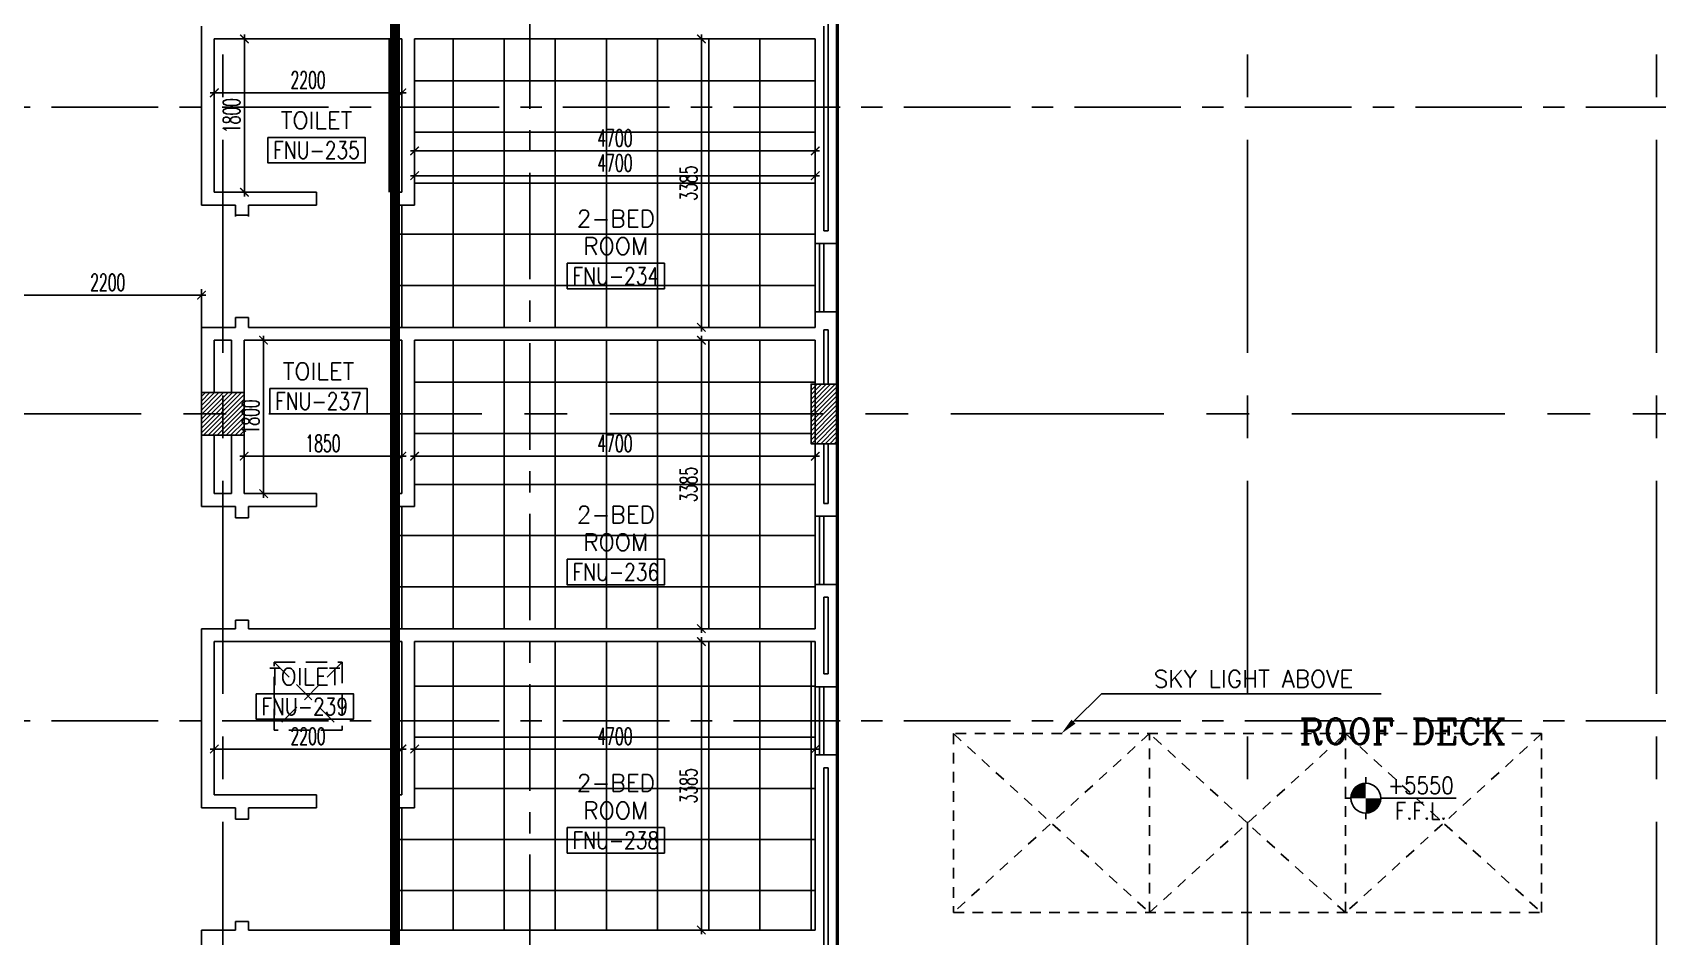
# Model space of a CAD drawing. Extents: x 88852.7 to 88945.7, y 39921.6 to 40001.1.
# Drawn here: x 88883.74 to 88902.8, y 39966.77 to 39977.37 of the extents above; entities that cross this region are included whole.
import ezdxf
from ezdxf.enums import TextEntityAlignment as Align

# ---------------------------------------------------------------- set-up
doc = ezdxf.new("R2010")
doc.units = 0
doc.header["$MEASUREMENT"] = 0
doc.header["$PDMODE"] = 34
for name, pattern in [('CENTER', [2, 1.25, -0.25, 0.25, -0.25]), ('CENTER2', [1.125, 0.75, -0.125, 0.125, -0.125]), ('CENTERX2', [4, 2.5, -0.5, 0.5, -0.5]), ('HIDDEN', [0.375, 0.25, -0.125]), ('HIDDEN2', [0.1875, 0.125, -0.0625])]:
    doc.linetypes.add(name, pattern=pattern)
doc.layers.get('0').update_dxf_attribs({"color": 4, "linetype": 'CONTINUOUS'})
doc.layers.get('DEFPOINTS').update_dxf_attribs({"linetype": 'CONTINUOUS'})
for name, color, linetype in [('AXES', 11, 'CENTERX2'), ('AXES1', 11, 'CENTER'), ('CEILING', 4, 'CONTINUOUS'), ('COL', 2, 'CONTINUOUS'), ('DIM', 4, 'CONTINUOUS'), ('ELEV', 2, 'CONTINUOUS'), ('HAT', 11, 'CONTINUOUS'), ('HIDDEN', 11, 'HIDDEN2'), ('INSUL', 4, 'CONTINUOUS'), ('LEV-PL', 7, 'CONTINUOUS'), ('RM-BOX', 11, 'CONTINUOUS'), ('RM-IND', 7, 'CONTINUOUS'), ('RM-NAME', 11, 'CONTINUOUS'), ('RM-NO', 11, 'CONTINUOUS'), ('ROOF', 7, 'CONTINUOUS'), ('SHAFT', 4, 'CONTINUOUS'), ('WALL', 2, 'CONTINUOUS'), ('WIN', 3, 'CONTINUOUS')]:
    doc.layers.add(name, color=color, linetype=linetype)
doc.styles.add('ROMANC', font='romanc', dxfattribs={"height": 0.1})
doc.styles.add('ROMANS', font='ROMANS.shx', dxfattribs={"width": 0.6})
doc.styles.add('S', font='ROMANS.SHX')
doc.dimstyles.new('STANDARD_IN', dxfattribs={"dimtxt": 0.2, "dimasz": 0.1, "dimexe": 0.07, "dimexo": 0.07, "dimgap": 0.05, "dimtad": 1, "dimdec": 0, "dimlfac": 1000, "dimzin": 0, "dimtxsty": 'ROMANS', "dimblk": 'ARCHTICK', "dimcen": 0.05, "dimdle": 0.05, "dimclrd": 4, "dimclre": 4, "dimclrt": 2, "dimazin": 3, "dimtfac": 1, "dimtdec": 0, "dimtmove": 0, "dimatfit": 3, "dimtolj": 1, "dimtzin": 0})

# ---------------------------------------------------------------- blocks, each defined once
blk = doc.blocks.new('_ARCHTICK')
at = {"color": 0, "linetype": 'BYBLOCK', "const_width": 0.15}
blk.add_lwpolyline([(-0.5, -0.5), (0.5, 0.5)], dxfattribs=at)
blk = doc.blocks.new('*D372')
at = {"layer": 'DEFPOINTS', "color": 0, "linetype": 'CONTINUOUS'}
for p in [(88885.72, 39974.293), (88883.52, 39972.534), (88885.72, 39972.534)]:
    blk.add_point(p, dxfattribs=at)
at = {"layer": 'DIM', "color": 4, "linetype": 'CONTINUOUS'}
for p, q in [((88883.47, 39974.293), (88885.77, 39974.293)), ((88883.52, 39972.604), (88883.52, 39974.363)), ((88885.72, 39972.604), (88885.72, 39974.363))]:
    blk.add_line(p, q, dxfattribs=at)
at = {"layer": 'DIM', "color": 4, "linetype": 'CONTINUOUS', "xscale": 0.1, "yscale": 0.1, "zscale": 0.1, "rotation": 180}
blk.add_blockref('_ARCHTICK', (88883.52, 39974.293), dxfattribs=at)
at = {"layer": 'DIM', "color": 4, "linetype": 'CONTINUOUS', "xscale": 0.1, "yscale": 0.1, "zscale": 0.1}
blk.add_blockref('_ARCHTICK', (88885.72, 39974.293), dxfattribs=at)
at = {"layer": 'DIM', "color": 2, "linetype": 'CONTINUOUS', "insert": (88884.62, 39974.443), "char_height": 0.2, "attachment_point": 5, "style": 'ROMANS'}
blk.add_mtext('\\A1;2200', dxfattribs=at)
blk = doc.blocks.new('*D326')
at = {"layer": 'DEFPOINTS', "color": 0, "linetype": 'CONTINUOUS'}
for p in [(88885.87, 39969.33), (88888.07, 39969.33), (88885.87, 39968.969)]:
    blk.add_point(p, dxfattribs=at)
at = {"layer": 'DIM', "color": 4, "linetype": 'CONTINUOUS'}
for p, q in [((88885.87, 39969.26), (88885.87, 39968.899)), ((88888.07, 39969.26), (88888.07, 39968.899)), ((88888.12, 39968.969), (88885.82, 39968.969))]:
    blk.add_line(p, q, dxfattribs=at)
at = {"layer": 'DIM', "color": 4, "linetype": 'CONTINUOUS', "xscale": 0.1, "yscale": 0.1, "zscale": 0.1, "rotation": 180}
blk.add_blockref('_ARCHTICK', (88885.87, 39968.969), dxfattribs=at)
at = {"layer": 'DIM', "color": 4, "linetype": 'CONTINUOUS', "xscale": 0.1, "yscale": 0.1, "zscale": 0.1}
blk.add_blockref('_ARCHTICK', (88888.07, 39968.969), dxfattribs=at)
at = {"layer": 'DIM', "color": 2, "linetype": 'CONTINUOUS', "insert": (88886.97, 39969.119), "char_height": 0.2, "attachment_point": 5, "style": 'ROMANS'}
blk.add_mtext('\\A1;2200', dxfattribs=at)
blk = doc.blocks.new('*D325')
at = {"layer": 'DEFPOINTS', "color": 0, "linetype": 'CONTINUOUS'}
for p in [(88888.22, 39969.7), (88892.92, 39969.7), (88888.22, 39968.969)]:
    blk.add_point(p, dxfattribs=at)
at = {"layer": 'DIM', "color": 4, "linetype": 'CONTINUOUS'}
for p, q in [((88888.22, 39969.63), (88888.22, 39968.899)), ((88892.92, 39969.63), (88892.92, 39968.899)), ((88892.97, 39968.969), (88888.17, 39968.969))]:
    blk.add_line(p, q, dxfattribs=at)
at = {"layer": 'DIM', "color": 4, "linetype": 'CONTINUOUS', "xscale": 0.1, "yscale": 0.1, "zscale": 0.1, "rotation": 180}
blk.add_blockref('_ARCHTICK', (88888.22, 39968.969), dxfattribs=at)
at = {"layer": 'DIM', "color": 4, "linetype": 'CONTINUOUS', "xscale": 0.1, "yscale": 0.1, "zscale": 0.1}
blk.add_blockref('_ARCHTICK', (88892.92, 39968.969), dxfattribs=at)
at = {"layer": 'DIM', "color": 2, "linetype": 'CONTINUOUS', "insert": (88890.57, 39969.119), "char_height": 0.2, "attachment_point": 5, "style": 'ROMANS'}
blk.add_mtext('\\A1;4700', dxfattribs=at)
blk = doc.blocks.new('*D324')
at = {"layer": 'DEFPOINTS', "color": 0, "linetype": 'CONTINUOUS'}
for p in [(88892.559, 39970.23), (88891.584, 39966.845), (88892.559, 39966.845)]:
    blk.add_point(p, dxfattribs=at)
at = {"layer": 'DIM', "color": 4, "linetype": 'CONTINUOUS'}
for p, q in [((88891.584, 39970.28), (88891.584, 39966.795)), ((88892.489, 39970.23), (88891.514, 39970.23)), ((88892.489, 39966.845), (88891.514, 39966.845))]:
    blk.add_line(p, q, dxfattribs=at)
at = {"layer": 'DIM', "color": 4, "linetype": 'CONTINUOUS', "xscale": 0.1, "yscale": 0.1, "zscale": 0.1}
for p, rotation in [((88891.584, 39970.23), 90), ((88891.584, 39966.845), 270)]:
    blk.add_blockref('_ARCHTICK', p, dxfattribs=dict(at, rotation=rotation))
at = {"layer": 'DIM', "color": 2, "linetype": 'CONTINUOUS', "insert": (88891.434, 39968.537), "char_height": 0.2, "attachment_point": 5, "rotation": 90, "style": 'ROMANS'}
blk.add_mtext('\\A1;3385', dxfattribs=at)
blk = doc.blocks.new('*D323')
at = {"layer": 'DEFPOINTS', "color": 0, "linetype": 'CONTINUOUS'}
for p in [(88886.22, 39973.765), (88886.448, 39973.765), (88886.22, 39971.965)]:
    blk.add_point(p, dxfattribs=at)
at = {"layer": 'DIM', "color": 4, "linetype": 'CONTINUOUS'}
for p, q in [((88886.29, 39973.765), (88886.518, 39973.765)), ((88886.448, 39971.915), (88886.448, 39973.815)), ((88886.29, 39971.965), (88886.518, 39971.965))]:
    blk.add_line(p, q, dxfattribs=at)
at = {"layer": 'DIM', "color": 4, "linetype": 'CONTINUOUS', "xscale": 0.1, "yscale": 0.1, "zscale": 0.1}
for p, rotation in [((88886.448, 39973.765), 90), ((88886.448, 39971.965), 270)]:
    blk.add_blockref('_ARCHTICK', p, dxfattribs=dict(at, rotation=rotation))
at = {"layer": 'DIM', "color": 2, "linetype": 'CONTINUOUS', "insert": (88886.298, 39972.865), "char_height": 0.2, "attachment_point": 5, "rotation": 90, "style": 'ROMANS'}
blk.add_mtext('\\A1;1800', dxfattribs=at)
blk = doc.blocks.new('*D322')
at = {"layer": 'DEFPOINTS', "color": 0, "linetype": 'CONTINUOUS'}
for p in [(88886.22, 39972.642), (88888.07, 39972.642), (88886.22, 39972.404)]:
    blk.add_point(p, dxfattribs=at)
at = {"layer": 'DIM', "color": 4, "linetype": 'CONTINUOUS'}
for p, q in [((88886.22, 39972.572), (88886.22, 39972.334)), ((88888.07, 39972.572), (88888.07, 39972.334)), ((88888.12, 39972.404), (88886.17, 39972.404))]:
    blk.add_line(p, q, dxfattribs=at)
at = {"layer": 'DIM', "color": 4, "linetype": 'CONTINUOUS', "xscale": 0.1, "yscale": 0.1, "zscale": 0.1, "rotation": 180}
blk.add_blockref('_ARCHTICK', (88886.22, 39972.404), dxfattribs=at)
at = {"layer": 'DIM', "color": 4, "linetype": 'CONTINUOUS', "xscale": 0.1, "yscale": 0.1, "zscale": 0.1}
blk.add_blockref('_ARCHTICK', (88888.07, 39972.404), dxfattribs=at)
at = {"layer": 'DIM', "color": 2, "linetype": 'CONTINUOUS', "insert": (88887.145, 39972.554), "char_height": 0.2, "attachment_point": 5, "style": 'ROMANS'}
blk.add_mtext('\\A1;1850', dxfattribs=at)
blk = doc.blocks.new('*D321')
at = {"layer": 'DEFPOINTS', "color": 0, "linetype": 'CONTINUOUS'}
for p in [(88888.22, 39973.507), (88892.92, 39973.507), (88888.22, 39972.404)]:
    blk.add_point(p, dxfattribs=at)
at = {"layer": 'DIM', "color": 4, "linetype": 'CONTINUOUS'}
for p, q in [((88888.22, 39973.437), (88888.22, 39972.334)), ((88892.92, 39973.437), (88892.92, 39972.334)), ((88892.97, 39972.404), (88888.17, 39972.404))]:
    blk.add_line(p, q, dxfattribs=at)
at = {"layer": 'DIM', "color": 4, "linetype": 'CONTINUOUS', "xscale": 0.1, "yscale": 0.1, "zscale": 0.1, "rotation": 180}
blk.add_blockref('_ARCHTICK', (88888.22, 39972.404), dxfattribs=at)
at = {"layer": 'DIM', "color": 4, "linetype": 'CONTINUOUS', "xscale": 0.1, "yscale": 0.1, "zscale": 0.1}
blk.add_blockref('_ARCHTICK', (88892.92, 39972.404), dxfattribs=at)
at = {"layer": 'DIM', "color": 2, "linetype": 'CONTINUOUS', "insert": (88890.57, 39972.554), "char_height": 0.2, "attachment_point": 5, "style": 'ROMANS'}
blk.add_mtext('\\A1;4700', dxfattribs=at)
blk = doc.blocks.new('*D320')
at = {"layer": 'DEFPOINTS', "color": 0, "linetype": 'CONTINUOUS'}
for p in [(88892.632, 39973.765), (88891.584, 39970.38), (88892.632, 39970.38)]:
    blk.add_point(p, dxfattribs=at)
at = {"layer": 'DIM', "color": 4, "linetype": 'CONTINUOUS'}
for p, q in [((88892.562, 39973.765), (88891.514, 39973.765)), ((88891.584, 39973.815), (88891.584, 39970.33)), ((88892.562, 39970.38), (88891.514, 39970.38))]:
    blk.add_line(p, q, dxfattribs=at)
at = {"layer": 'DIM', "color": 4, "linetype": 'CONTINUOUS', "xscale": 0.1, "yscale": 0.1, "zscale": 0.1}
for p, rotation in [((88891.584, 39973.765), 90), ((88891.584, 39970.38), 270)]:
    blk.add_blockref('_ARCHTICK', p, dxfattribs=dict(at, rotation=rotation))
at = {"layer": 'DIM', "color": 2, "linetype": 'CONTINUOUS', "insert": (88891.434, 39972.072), "char_height": 0.2, "attachment_point": 5, "rotation": 90, "style": 'ROMANS'}
blk.add_mtext('\\A1;3385', dxfattribs=at)
blk = doc.blocks.new('*D319')
at = {"layer": 'DEFPOINTS', "color": 0, "linetype": 'CONTINUOUS'}
for p in [(88887.191, 39977.3), (88886.223, 39975.5), (88886.875, 39975.5)]:
    blk.add_point(p, dxfattribs=at)
at = {"layer": 'DIM', "color": 4, "linetype": 'CONTINUOUS'}
for p, q in [((88886.223, 39977.35), (88886.223, 39975.45)), ((88887.121, 39977.3), (88886.153, 39977.3)), ((88886.805, 39975.5), (88886.153, 39975.5))]:
    blk.add_line(p, q, dxfattribs=at)
at = {"layer": 'DIM', "color": 4, "linetype": 'CONTINUOUS', "xscale": 0.1, "yscale": 0.1, "zscale": 0.1}
for p, rotation in [((88886.223, 39977.3), 90), ((88886.223, 39975.5), 270)]:
    blk.add_blockref('_ARCHTICK', p, dxfattribs=dict(at, rotation=rotation))
at = {"layer": 'DIM', "color": 2, "linetype": 'CONTINUOUS', "insert": (88886.073, 39976.4), "char_height": 0.2, "attachment_point": 5, "rotation": 90, "style": 'ROMANS'}
blk.add_mtext('\\A1;1800', dxfattribs=at)
blk = doc.blocks.new('*D409')
at = {"layer": 'DEFPOINTS', "color": 0, "linetype": 'CONTINUOUS'}
for p in [(88885.87, 39976.874), (88888.07, 39976.874), (88885.87, 39976.667)]:
    blk.add_point(p, dxfattribs=at)
at = {"layer": 'DIM', "color": 4, "linetype": 'CONTINUOUS'}
for p, q in [((88885.87, 39976.804), (88885.87, 39976.597)), ((88888.07, 39976.804), (88888.07, 39976.597)), ((88888.12, 39976.667), (88885.82, 39976.667))]:
    blk.add_line(p, q, dxfattribs=at)
at = {"layer": 'DIM', "color": 4, "linetype": 'CONTINUOUS', "xscale": 0.1, "yscale": 0.1, "zscale": 0.1, "rotation": 180}
blk.add_blockref('_ARCHTICK', (88885.87, 39976.667), dxfattribs=at)
at = {"layer": 'DIM', "color": 4, "linetype": 'CONTINUOUS', "xscale": 0.1, "yscale": 0.1, "zscale": 0.1}
blk.add_blockref('_ARCHTICK', (88888.07, 39976.667), dxfattribs=at)
at = {"layer": 'DIM', "color": 2, "linetype": 'CONTINUOUS', "insert": (88886.97, 39976.817), "char_height": 0.2, "attachment_point": 5, "style": 'ROMANS'}
blk.add_mtext('\\A1;2200', dxfattribs=at)
blk = doc.blocks.new('*D318')
at = {"layer": 'DEFPOINTS', "color": 0, "linetype": 'CONTINUOUS'}
for p in [(88888.22, 39976.402), (88892.92, 39976.402), (88888.22, 39975.986)]:
    blk.add_point(p, dxfattribs=at)
at = {"layer": 'DIM', "color": 4, "linetype": 'CONTINUOUS'}
for p, q in [((88888.22, 39976.332), (88888.22, 39975.916)), ((88892.92, 39976.332), (88892.92, 39975.916)), ((88892.97, 39975.986), (88888.17, 39975.986))]:
    blk.add_line(p, q, dxfattribs=at)
at = {"layer": 'DIM', "color": 4, "linetype": 'CONTINUOUS', "xscale": 0.1, "yscale": 0.1, "zscale": 0.1, "rotation": 180}
blk.add_blockref('_ARCHTICK', (88888.22, 39975.986), dxfattribs=at)
at = {"layer": 'DIM', "color": 4, "linetype": 'CONTINUOUS', "xscale": 0.1, "yscale": 0.1, "zscale": 0.1}
blk.add_blockref('_ARCHTICK', (88892.92, 39975.986), dxfattribs=at)
at = {"layer": 'DIM', "color": 2, "linetype": 'CONTINUOUS', "insert": (88890.57, 39976.136), "char_height": 0.2, "attachment_point": 5, "style": 'ROMANS'}
blk.add_mtext('\\A1;4700', dxfattribs=at)
blk = doc.blocks.new('*D317')
at = {"layer": 'DEFPOINTS', "color": 0, "linetype": 'CONTINUOUS'}
for p in [(88892.64, 39977.3), (88891.584, 39973.915), (88892.64, 39973.915)]:
    blk.add_point(p, dxfattribs=at)
at = {"layer": 'DIM', "color": 4, "linetype": 'CONTINUOUS'}
for p, q in [((88891.584, 39977.35), (88891.584, 39973.865)), ((88892.57, 39977.3), (88891.514, 39977.3)), ((88892.57, 39973.915), (88891.514, 39973.915))]:
    blk.add_line(p, q, dxfattribs=at)
at = {"layer": 'DIM', "color": 4, "linetype": 'CONTINUOUS', "xscale": 0.1, "yscale": 0.1, "zscale": 0.1}
for p, rotation in [((88891.584, 39977.3), 90), ((88891.584, 39973.915), 270)]:
    blk.add_blockref('_ARCHTICK', p, dxfattribs=dict(at, rotation=rotation))
at = {"layer": 'DIM', "color": 2, "linetype": 'CONTINUOUS', "insert": (88891.434, 39975.607), "char_height": 0.2, "attachment_point": 5, "rotation": 90, "style": 'ROMANS'}
blk.add_mtext('\\A1;3385', dxfattribs=at)
blk = doc.blocks.new('C11')
at = {"layer": 'HAT'}
h = blk.add_hatch(dxfattribs=at)
h.set_pattern_fill('ANSI31', color=256, scale=300, style=0)
h.set_pattern_definition([(45, (-248556.182, -75061.005), (-26.5165043, 26.5165043), [])])
h.paths.add_polyline_path([(300, 700), (0, 700), (0, 350), (300, 350)])
h.paths.add_polyline_path([(300, 350), (0, 350), (0, 0), (300, 0)])
at = {"layer": 'COL'}
blk.add_lwpolyline([(300, 700), (300, 0), (0, 0), (0, 700)], close=True, dxfattribs=at)
blk = doc.blocks.new('RM1')
at = {"layer": 'RM-BOX'}
blk.add_lwpolyline([(570, -200), (-570, -200), (-570, -500), (570, -500)], close=True, dxfattribs=at)
at = {"layer": 'RM-NAME', "style": 'ROMANS'}
blk.add_attdef('ROOMNAME1', text='', height=200, dxfattribs=at).set_placement((0, 324), align=Align.MIDDLE)
blk = doc.blocks.new('COL50')
at = {"layer": 'COL'}
blk.add_lwpolyline([(-250, 250), (-250, -250), (250, -250), (250, 250)], close=True, dxfattribs=at)
blk = doc.blocks.new('*X74')
at = {"color": 0}
for p, q in [((245929, 162720), (246399, 163190)), ((245929, 162773), (246345, 163190)), ((245929, 162826), (246292, 163190)), ((245929, 162879), (246239, 163190)), ((245929, 162932), (246186, 163190)), ((245929, 162985), (246133, 163190)), ((245929, 163038), (246080, 163190)), ((245929, 163091), (246027, 163190)), ((245929, 163144), (245974, 163190)), ((245952, 162690), (246429, 163167)), ((246005, 162690), (246429, 163114)), ((246058, 162690), (246429, 163061)), ((246111, 162690), (246429, 163008)), ((246164, 162690), (246429, 162955)), ((246217, 162690), (246429, 162902)), ((246270, 162690), (246429, 162849)), ((246323, 162690), (246429, 162796)), ((246376, 162690), (246429, 162742))]:
    blk.add_line(p, q, dxfattribs=at)
blk = doc.blocks.new('LEV1')
at = {"layer": 'LEV-PL'}
for p, q in [((0, 245), (0, 175)), ((-175, 0), (-245, 0)), ((175, 0), (1061, 0)), ((0, -175), (0, -245))]:
    blk.add_line(p, q, dxfattribs=at)
at = {"layer": 'LEV-PL', "const_width": 175}
for points in [[(-88, 0, -0.414214), (0, 88, -1)], [(88, 0, -0.414214), (0, -88, -1)]]:
    blk.add_lwpolyline(points, format="xyb", dxfattribs=at)
at = {"layer": 'LEV-PL'}
blk.add_circle((0, 0), 175, dxfattribs=at)
at = {"layer": 'LEV-PL', "color": 4, "style": 'S', "width": 0.85}
for tag, p in [('+0000', (646, 50)), ('F.F.L.', (646, -250))]:
    blk.add_attdef(tag, text='', height=200, dxfattribs=at).set_placement(p, align=Align.CENTER)
blk = doc.blocks.new('*D412')
at = {"layer": 'DEFPOINTS', "color": 0, "linetype": 'CONTINUOUS'}
for p in [(88888.22, 39976.11), (88892.92, 39976.11), (88888.22, 39975.694)]:
    blk.add_point(p, dxfattribs=at)
at = {"layer": 'DIM', "color": 4, "linetype": 'CONTINUOUS'}
for p, q in [((88888.22, 39976.04), (88888.22, 39975.624)), ((88892.92, 39976.04), (88892.92, 39975.624)), ((88892.97, 39975.694), (88888.17, 39975.694))]:
    blk.add_line(p, q, dxfattribs=at)
at = {"layer": 'DIM', "color": 4, "linetype": 'CONTINUOUS', "xscale": 0.1, "yscale": 0.1, "zscale": 0.1, "rotation": 180}
blk.add_blockref('_ARCHTICK', (88888.22, 39975.694), dxfattribs=at)
at = {"layer": 'DIM', "color": 4, "linetype": 'CONTINUOUS', "xscale": 0.1, "yscale": 0.1, "zscale": 0.1}
blk.add_blockref('_ARCHTICK', (88892.92, 39975.694), dxfattribs=at)
at = {"layer": 'DIM', "color": 2, "linetype": 'CONTINUOUS', "insert": (88890.57, 39975.844), "char_height": 0.2, "attachment_point": 5, "style": 'ROMANS'}
blk.add_mtext('\\A1;4700', dxfattribs=at)

msp = doc.modelspace()

# ---------------------------------------------------------------- linework, layer by layer
at = {"layer": 'AXES'}
for p, q in [((88885.9703, 39921.6153), (88885.9703, 40000.4279)), ((88897.9903, 39921.6153), (88897.9903, 40000.4279)), ((88893.1703, 39921.6153), (88893.1703, 40000.0779)), ((88893.1903, 39921.6153), (88893.1903, 40000.0779)), ((88902.7903, 39921.6153), (88902.7903, 40000.0779)), ((88945.0103, 39972.8996), (88876.9703, 39972.8996))]:
    msp.add_line(p, q, dxfattribs=at)
at = {"layer": 'AXES1'}
for p, q in [((88889.5703, 39928.4796), (88889.5703, 39987.2996)), ((88935.2103, 39976.4996), (88876.9703, 39976.4996)), ((88935.2103, 39969.2996), (88876.9703, 39969.2996))]:
    msp.add_line(p, q, dxfattribs=at)
at = {"layer": 'CEILING', "linetype": 'BYBLOCK', "ltscale": 0.3}
for p, q in [((88887.9203, 39977.2996), (88887.9203, 39975.4996)), ((88888.6703, 39977.2996), (88888.6703, 39973.9146)), ((88889.2703, 39977.2996), (88889.2703, 39973.9146)), ((88889.8703, 39977.2996), (88889.8703, 39973.9146)), ((88890.4703, 39977.2996), (88890.4703, 39973.9146)), ((88891.0703, 39977.2996), (88891.0703, 39973.9146)), ((88891.6703, 39977.2996), (88891.6703, 39973.9146)), ((88892.2703, 39977.2996), (88892.2703, 39973.9146)), ((88892.9203, 39976.8071), (88888.2203, 39976.8071)), ((88892.9203, 39976.2071), (88888.2203, 39976.2071)), ((88892.9203, 39975.6071), (88888.2203, 39975.6071)), ((88888.0703, 39975.3496), (88888.0703, 39973.9146)), ((88892.9203, 39975.0071), (88887.9892, 39975.0071)), ((88892.9203, 39974.4071), (88887.9892, 39974.4071)), ((88888.6703, 39973.7646), (88888.6703, 39970.3796)), ((88889.2703, 39973.7646), (88889.2703, 39970.3796)), ((88889.8703, 39973.7646), (88889.8703, 39970.3796)), ((88890.4703, 39973.7646), (88890.4703, 39970.3796)), ((88891.0703, 39973.7646), (88891.0703, 39970.3796)), ((88891.6703, 39973.7646), (88891.6703, 39970.3796)), ((88892.2703, 39973.7646), (88892.2703, 39970.3796)), ((88892.9203, 39973.2721), (88888.2203, 39973.2721)), ((88892.8703, 39972.6721), (88888.2203, 39972.6721)), ((88892.9203, 39972.0721), (88888.2203, 39972.0721)), ((88888.0703, 39971.8146), (88888.0703, 39970.3796)), ((88892.9203, 39971.4721), (88887.9892, 39971.4721)), ((88892.9203, 39970.8721), (88887.9892, 39970.8721)), ((88888.6703, 39970.2296), (88888.6703, 39966.8446)), ((88889.2703, 39970.2296), (88889.2703, 39966.8446)), ((88889.8703, 39970.2296), (88889.8703, 39966.8446)), ((88890.4703, 39970.2296), (88890.4703, 39966.8446)), ((88891.0703, 39970.2296), (88891.0703, 39966.8446)), ((88891.6703, 39970.2296), (88891.6703, 39966.8446)), ((88892.2703, 39970.2296), (88892.2703, 39966.8446)), ((88892.8703, 39970.2296), (88892.8703, 39966.8446)), ((88892.9203, 39969.7075), (88888.2203, 39969.7075)), ((88892.9203, 39969.1075), (88888.2203, 39969.1075)), ((88892.9203, 39968.5075), (88888.2203, 39968.5075)), ((88888.0703, 39968.2796), (88888.0703, 39966.8446)), ((88892.9203, 39967.9075), (88887.9892, 39967.9075)), ((88892.9203, 39967.3075), (88887.9892, 39967.3075))]:
    msp.add_line(p, q, dxfattribs=at)
at = {"layer": 'ELEV', "linetype": 'CENTER2', "const_width": 0.12}
msp.add_lwpolyline([(88887.9892, 39926.1604), (88887.9892, 39989.6996)], dxfattribs=at)
at = {"layer": 'HIDDEN'}
for p, q in [((88894.5403, 39969.1496), (88896.8403, 39967.0496)), ((88896.8403, 39969.1496), (88894.5403, 39967.0496)), ((88894.5403, 39969.1496), (88894.5403, 39967.0496)), ((88901.4403, 39969.1496), (88894.5403, 39969.1496)), ((88896.8403, 39967.0496), (88896.8403, 39969.1496)), ((88896.8403, 39967.0496), (88896.8403, 39969.1496)), ((88896.8403, 39967.0496), (88899.1403, 39969.1496)), ((88899.1403, 39967.0496), (88896.8403, 39969.1496)), ((88899.1403, 39967.0496), (88899.1403, 39969.1496)), ((88899.1403, 39967.0496), (88899.1403, 39969.1496)), ((88899.1403, 39969.1496), (88901.4403, 39967.0496)), ((88901.4403, 39969.1496), (88899.1403, 39967.0496)), ((88901.4403, 39967.0496), (88901.4403, 39969.1496)), ((88894.5403, 39967.0496), (88901.4403, 39967.0496))]:
    msp.add_line(p, q, dxfattribs=at)
at = {"layer": 'INSUL'}
for p, q in [((88893.0203, 39975.0496), (88893.0203, 39977.4496)), ((88893.0703, 39975.0496), (88893.0703, 39977.4996)), ((88893.0703, 39975.0496), (88893.0203, 39975.0496)), ((88893.0703, 39973.8871), (88893.0203, 39973.8871)), ((88893.0203, 39973.2496), (88893.0203, 39973.8871)), ((88893.0703, 39973.2496), (88893.0703, 39973.8871)), ((88893.0203, 39972.5496), (88893.0203, 39971.8496)), ((88893.0703, 39972.5496), (88893.0703, 39971.8496)), ((88893.0703, 39971.8496), (88893.0203, 39971.8496)), ((88893.0703, 39970.7496), (88893.0203, 39970.7496)), ((88893.0203, 39970.7496), (88893.0203, 39969.8496)), ((88893.0703, 39970.7496), (88893.0703, 39969.8496)), ((88893.0703, 39969.8496), (88893.0203, 39969.8496)), ((88893.0703, 39968.7496), (88893.0203, 39968.7496)), ((88893.0203, 39966.0496), (88893.0203, 39968.7496)), ((88893.0703, 39966.0496), (88893.0703, 39968.7496))]:
    msp.add_line(p, q, dxfattribs=at)
at = {"layer": 'RM-IND'}
for p, q in [((88895.9493, 39969.2906), (88896.2778, 39969.6175)), ((88896.2778, 39969.6175), (88896.7907, 39969.6175)), ((88896.7907, 39969.6175), (88899.5574, 39969.6175))]:
    msp.add_line(p, q, dxfattribs=at)
msp.add_solid([(88895.9728, 39969.267), (88895.9258, 39969.3143), (88895.8076, 39969.1496)], dxfattribs=at)
at = {"layer": 'ROOF'}
msp.add_line((88893.1903, 39966.0496), (88893.1903, 39977.5996), dxfattribs=at)
at = {"layer": 'SHAFT', "color": 97, "linetype": 'HIDDEN'}
for p, q in [((88887.3703, 39969.9896), (88886.5703, 39969.1896)), ((88886.5703, 39969.9896), (88887.3703, 39969.1896))]:
    msp.add_line(p, q, dxfattribs=at)
msp.add_lwpolyline([(88886.5703, 39969.9896), (88887.3703, 39969.9896), (88887.3703, 39969.1896), (88886.5703, 39969.1896)], close=True, dxfattribs=at)
at = {"layer": 'WALL'}
for p, q in [((88893.1703, 39974.8996), (88893.1703, 39977.5996)), ((88885.7203, 39977.4496), (88885.7203, 39976.2604)), ((88888.0703, 39977.2996), (88885.8703, 39977.2996)), ((88892.9203, 39977.2996), (88888.2203, 39977.2996)), ((88892.9203, 39974.8996), (88892.9203, 39977.2996)), ((88887.0703, 39975.4996), (88885.8703, 39975.4996)), ((88888.0703, 39975.4996), (88887.9703, 39975.4996)), ((88886.1203, 39975.3496), (88885.7203, 39975.3496)), ((88887.0703, 39975.3496), (88886.2703, 39975.3496)), ((88888.2203, 39975.3496), (88887.9703, 39975.3496)), ((88893.1703, 39974.8996), (88892.9203, 39974.8996)), ((88892.9203, 39973.9146), (88892.9203, 39974.0996)), ((88893.1703, 39974.0996), (88892.9203, 39974.0996)), ((88893.1703, 39973.2496), (88893.1703, 39974.0996)), ((88886.1203, 39973.9146), (88885.7203, 39973.9146)), ((88892.9203, 39973.9146), (88886.2703, 39973.9146)), ((88886.0703, 39973.7646), (88885.8703, 39973.7646)), ((88888.0703, 39973.7646), (88886.2203, 39973.7646)), ((88892.9203, 39973.7646), (88888.2203, 39973.7646)), ((88892.9203, 39973.2496), (88892.9203, 39973.7646)), ((88892.9203, 39972.5496), (88892.9203, 39971.6996)), ((88893.1703, 39972.5496), (88893.1703, 39971.6996)), ((88886.1203, 39971.8146), (88885.7203, 39971.8146)), ((88886.0703, 39971.9646), (88885.8703, 39971.9646)), ((88887.0703, 39971.9646), (88886.2203, 39971.9646)), ((88887.0703, 39971.8146), (88886.2703, 39971.8146)), ((88888.0703, 39971.9646), (88887.9703, 39971.9646)), ((88888.2203, 39971.8146), (88887.9703, 39971.8146)), ((88893.1703, 39971.6996), (88892.9203, 39971.6996)), ((88892.9203, 39970.8996), (88892.9203, 39970.3796)), ((88893.1703, 39970.8996), (88892.9203, 39970.8996)), ((88893.1703, 39970.8996), (88893.1703, 39969.6996)), ((88886.1203, 39970.3796), (88885.7203, 39970.3796)), ((88892.9203, 39970.3796), (88886.2703, 39970.3796)), ((88888.0703, 39970.2296), (88885.8703, 39970.2296)), ((88892.9203, 39970.2296), (88888.2203, 39970.2296)), ((88892.9203, 39970.2296), (88892.9203, 39969.6996)), ((88893.1703, 39969.6996), (88892.9203, 39969.6996)), ((88892.9203, 39966.8446), (88892.9203, 39968.8996)), ((88893.1703, 39968.8996), (88892.9203, 39968.8996)), ((88893.1703, 39966.0496), (88893.1703, 39968.8996)), ((88887.0703, 39968.4296), (88885.8703, 39968.4296)), ((88888.0703, 39968.4296), (88887.9703, 39968.4296)), ((88886.1203, 39968.2796), (88885.7203, 39968.2796)), ((88887.0703, 39968.2796), (88886.2703, 39968.2796)), ((88888.2203, 39968.2796), (88887.9703, 39968.2796)), ((88886.1203, 39966.8446), (88885.7203, 39966.8446)), ((88892.9203, 39966.8446), (88886.2703, 39966.8446))]:
    msp.add_line(p, q, dxfattribs=at)
at = {"layer": 'WALL', "linetype": 'BYBLOCK'}
for p, q in [((88885.7203, 39977.4496), (88885.7203, 39975.3496)), ((88885.8703, 39977.2996), (88885.8703, 39975.4996)), ((88888.0703, 39977.2996), (88888.0703, 39975.4996)), ((88888.2203, 39977.2996), (88888.2203, 39975.3496)), ((88887.0703, 39975.4996), (88887.0703, 39975.3496)), ((88887.9703, 39975.4996), (88887.9703, 39975.3496)), ((88886.1203, 39975.3496), (88886.1203, 39975.2146)), ((88886.1203, 39975.3496), (88886.1203, 39975.2321)), ((88886.1203, 39975.2321), (88886.2703, 39975.2321)), ((88886.2703, 39975.3496), (88886.2703, 39975.2146)), ((88886.2703, 39975.3496), (88886.2703, 39975.2321)), ((88885.7203, 39973.9146), (88885.7203, 39971.8146)), ((88886.1203, 39974.0321), (88886.2703, 39974.0321)), ((88886.1203, 39974.0321), (88886.1203, 39973.9146)), ((88886.2703, 39974.0321), (88886.2703, 39973.9146)), ((88885.8703, 39973.7646), (88885.8703, 39973.1478)), ((88886.0703, 39973.7646), (88886.0703, 39973.1496)), ((88886.2203, 39973.7646), (88886.2203, 39973.1496)), ((88888.0703, 39973.7646), (88888.0703, 39971.9646)), ((88888.2203, 39973.7646), (88888.2203, 39971.8146)), ((88885.8703, 39972.6496), (88885.8703, 39971.9646)), ((88886.0703, 39972.6496), (88886.0703, 39971.9646)), ((88886.2203, 39972.6496), (88886.2203, 39971.9646)), ((88886.1203, 39971.8146), (88886.1203, 39971.6796)), ((88886.2703, 39971.8146), (88886.2703, 39971.6796)), ((88887.0703, 39971.9646), (88887.0703, 39971.8146)), ((88887.9703, 39971.9646), (88887.9703, 39971.8146)), ((88886.1203, 39971.6796), (88886.2703, 39971.6796)), ((88886.1203, 39970.4796), (88886.2703, 39970.4796)), ((88886.1203, 39970.4796), (88886.1203, 39970.3796)), ((88886.2703, 39970.4796), (88886.2703, 39970.3796)), ((88885.7203, 39970.3796), (88885.7203, 39968.2796)), ((88885.8703, 39970.2296), (88885.8703, 39968.4296)), ((88888.0703, 39970.2296), (88888.0703, 39968.4296)), ((88888.2203, 39970.2296), (88888.2203, 39968.2796)), ((88887.0703, 39968.4296), (88887.0703, 39968.2796)), ((88887.9703, 39968.4296), (88887.9703, 39968.2796)), ((88886.1203, 39968.2796), (88886.1203, 39968.1451)), ((88886.2703, 39968.2796), (88886.2703, 39968.1451)), ((88886.1203, 39968.1451), (88886.2703, 39968.1451)), ((88885.7203, 39966.8446), (88885.7203, 39965.9496)), ((88886.1203, 39966.9451), (88886.2703, 39966.9451)), ((88886.1203, 39966.9451), (88886.1203, 39966.8446)), ((88886.2703, 39966.9451), (88886.2703, 39966.8446))]:
    msp.add_line(p, q, dxfattribs=at)
at = {"layer": 'WIN'}
for p, q in [((88892.9203, 39974.8996), (88892.9203, 39974.0996)), ((88892.9703, 39974.8996), (88892.9703, 39974.0996)), ((88893.0203, 39974.8996), (88893.0203, 39974.0996)), ((88893.1703, 39974.8996), (88893.1703, 39974.0996)), ((88892.9203, 39971.6996), (88892.9203, 39970.8996)), ((88892.9703, 39971.6996), (88892.9703, 39970.8996)), ((88893.0203, 39971.6996), (88893.0203, 39970.8996)), ((88893.1703, 39971.6996), (88893.1703, 39970.8996)), ((88892.9203, 39969.6996), (88892.9203, 39968.8996)), ((88892.9703, 39969.6996), (88892.9703, 39968.8996)), ((88893.0203, 39969.6996), (88893.0203, 39968.8996)), ((88893.1703, 39969.6996), (88893.1703, 39968.8996))]:
    msp.add_line(p, q, dxfattribs=at)

# ---------------------------------------------------------------- block references
at = {"layer": 'COL', "yscale": 0.001, "zscale": 0.001}
for name, p, xscale in [('COL50', (88885.9703, 39972.8996), -0.001), ('COL50', (88885.9703, 39972.8996), 0.001), ('C11', (88892.8703, 39972.5496), 0.001)]:
    msp.add_blockref(name, p, dxfattribs=dict(at, xscale=xscale))
at = {"layer": 'HAT', "xscale": 0.001, "yscale": 0.001, "zscale": 0.001}
msp.add_blockref('*X74', (88639.7917, 39809.9598), dxfattribs=at)
at = {"layer": 'LEV-PL', "xscale": 0.001, "yscale": 0.001, "zscale": 0.001}
msp.add_blockref('LEV1', (88899.3781, 39968.3922), dxfattribs=at).add_auto_attribs({'F.F.L.': 'F.F.L.', '+0000': '+5550'})
at = {"layer": 'RM-NO'}
ref = msp.add_blockref('RM1', (88887.0696, 39976.3444), dxfattribs=dict(at, xscale=-0.001, yscale=0.001, zscale=0.001))
ref.add_attrib('ROOMNO', 'FNU-235', dxfattribs={"height": 0.2, "style": 'ROMANS', "width": 0.8}).set_placement((88887.0696, 39975.9944), align=Align.MIDDLE)
ref.add_attrib('ROOMNAME2', 'TOILET', dxfattribs={"layer": 'RM-NAME', "height": 0.2, "style": 'ROMANS'}).set_placement((88887.0696, 39976.3444), align=Align.MIDDLE)
ref = msp.add_blockref('RM1', (88890.581, 39974.8679), dxfattribs=dict(at, xscale=0.001, yscale=0.001, zscale=0.001))
ref.add_attrib('ROOMNO', 'FNU-234', dxfattribs={"height": 0.2, "style": 'ROMANS', "width": 0.8}).set_placement((88890.581, 39974.5179), align=Align.MIDDLE)
ref.add_attrib('ROOMNAME2', 'ROOM', dxfattribs={"layer": 'RM-NAME', "height": 0.2, "style": 'ROMANS'}).set_placement((88890.581, 39974.8679), align=Align.MIDDLE)
ref.add_attrib('ROOMNAME1', '2-BED', dxfattribs={"layer": 'RM-NAME', "height": 0.2, "style": 'ROMANS'}).set_placement((88890.581, 39975.1917), align=Align.MIDDLE)
ref = msp.add_blockref('RM1', (88887.0927, 39973.3996), dxfattribs=dict(at, xscale=-0.001, yscale=0.001, zscale=0.001))
ref.add_attrib('ROOMNO', 'FNU-237', dxfattribs={"height": 0.2, "style": 'ROMANS', "width": 0.8}).set_placement((88887.0927, 39973.0496), align=Align.MIDDLE)
ref.add_attrib('ROOMNAME2', 'TOILET', dxfattribs={"layer": 'RM-NAME', "height": 0.2, "style": 'ROMANS'}).set_placement((88887.0927, 39973.3996), align=Align.MIDDLE)
ref = msp.add_blockref('RM1', (88890.581, 39971.3944), dxfattribs=dict(at, xscale=0.001, yscale=0.001, zscale=0.001))
ref.add_attrib('ROOMNO', 'FNU-236', dxfattribs={"height": 0.2, "style": 'ROMANS', "width": 0.8}).set_placement((88890.581, 39971.0444), align=Align.MIDDLE)
ref.add_attrib('ROOMNAME2', 'ROOM', dxfattribs={"layer": 'RM-NAME', "height": 0.2, "style": 'ROMANS'}).set_placement((88890.581, 39971.3944), align=Align.MIDDLE)
ref.add_attrib('ROOMNAME1', '2-BED', dxfattribs={"layer": 'RM-NAME', "height": 0.2, "style": 'ROMANS'}).set_placement((88890.581, 39971.7182), align=Align.MIDDLE)
ref = msp.add_blockref('RM1', (88886.9318, 39969.8174), dxfattribs=dict(at, xscale=-0.001, yscale=0.001, zscale=0.001))
ref.add_attrib('ROOMNO', 'FNU-239', dxfattribs={"height": 0.2, "style": 'ROMANS', "width": 0.8}).set_placement((88886.9318, 39969.4674), align=Align.MIDDLE)
ref.add_attrib('ROOMNAME2', 'TOILET', dxfattribs={"layer": 'RM-NAME', "height": 0.2, "style": 'ROMANS'}).set_placement((88886.9318, 39969.8174), align=Align.MIDDLE)
ref = msp.add_blockref('RM1', (88890.581, 39968.2476), dxfattribs=dict(at, xscale=0.001, yscale=0.001, zscale=0.001))
ref.add_attrib('ROOMNO', 'FNU-238', dxfattribs={"height": 0.2, "style": 'ROMANS', "width": 0.8}).set_placement((88890.581, 39967.8976), align=Align.MIDDLE)
ref.add_attrib('ROOMNAME2', 'ROOM', dxfattribs={"layer": 'RM-NAME', "height": 0.2, "style": 'ROMANS'}).set_placement((88890.581, 39968.2476), align=Align.MIDDLE)
ref.add_attrib('ROOMNAME1', '2-BED', dxfattribs={"layer": 'RM-NAME', "height": 0.2, "style": 'ROMANS'}).set_placement((88890.581, 39968.5714), align=Align.MIDDLE)

# ---------------------------------------------------------------- texts
at = {"layer": 'RM-NAME', "style": 'ROMANS'}
msp.add_text('SKY LIGHT ABOVE', height=0.2, dxfattribs=at).set_placement((88896.8907, 39969.6925))
at = {"layer": 'RM-NO', "color": 2, "style": 'ROMANC'}
msp.add_text('ROOF DECK', height=0.3, dxfattribs=at).set_placement((88899.8084, 39969.1759), align=Align.MIDDLE)

# ---------------------------------------------------------------- dimensions: what is measured, and where the dimension line sits
at = {"layer": 'DIM', "color": 0, "linetype": 'CONTINUOUS'}
for base, p1, p2, picture, middle in [((88886.2232, 39975.4996), (88887.1914, 39977.2996), (88886.8752, 39975.4996), '*D319', (88886.0732, 39976.3996)), ((88891.5842, 39973.9146), (88892.6404, 39977.2996), (88892.6404, 39973.9146), '*D317', (88891.4342, 39975.6071)), ((88886.4482, 39973.7646), (88886.2203, 39971.9646), (88886.2203, 39973.7646), '*D323', (88886.2982, 39972.8646)), ((88891.5842, 39970.3796), (88892.6316, 39973.7646), (88892.6316, 39970.3796), '*D320', (88891.4342, 39972.0721)), ((88891.5842, 39966.8446), (88892.559, 39970.2296), (88892.559, 39966.8446), '*D324', (88891.4342, 39968.5371))]:
    dim = msp.add_linear_dim(base=base, p1=p1, p2=p2, angle=90, dimstyle='STANDARD_IN', dxfattribs=at)
    dim.commit()
    dim.dimension.update_dxf_attribs({"geometry": picture, "text_midpoint": middle})
for base, p1, p2, picture, middle in [((88885.8703, 39976.6666), (88888.0703, 39976.8744), (88885.8703, 39976.8744), '*D409', (88886.9703, 39976.8166)), ((88888.2203, 39975.9859), (88892.9203, 39976.4015), (88888.2203, 39976.4015), '*D318', (88890.5703, 39976.1359)), ((88888.2203, 39975.6943), (88892.9203, 39976.1099), (88888.2203, 39976.1099), '*D412', (88890.5703, 39975.8443)), ((88885.7203, 39974.293), (88883.5203, 39972.5342), (88885.7203, 39972.5342), '*D372', (88884.6203, 39974.443)), ((88888.2203, 39972.4039), (88892.9203, 39973.5071), (88888.2203, 39973.5071), '*D321', (88890.5703, 39972.5539)), ((88886.2203, 39972.4039), (88888.0703, 39972.6415), (88886.2203, 39972.6415), '*D322', (88887.1453, 39972.5539)), ((88888.2203, 39968.9691), (88892.9203, 39969.6996), (88888.2203, 39969.6996), '*D325', (88890.5703, 39969.1191)), ((88885.8703, 39968.9691), (88888.0703, 39969.3296), (88885.8703, 39969.3296), '*D326', (88886.9703, 39969.1191))]:
    dim = msp.add_linear_dim(base=base, p1=p1, p2=p2, dimstyle='STANDARD_IN', dxfattribs=at)
    dim.commit()
    dim.dimension.update_dxf_attribs({"geometry": picture, "text_midpoint": middle})

doc.saveas('drawing.dxf')
